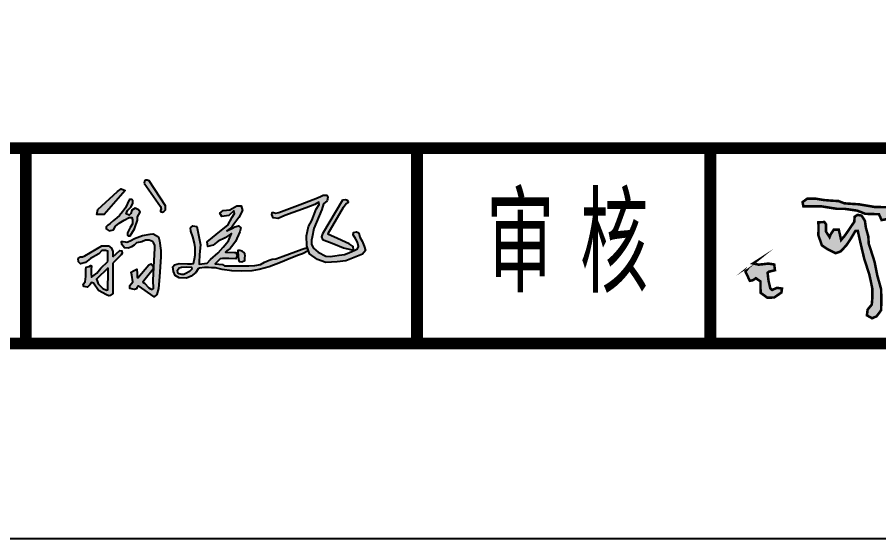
# Model space of a CAD drawing. Extents: x 141823 to 183823, y -39186 to 56515.
# Drawn here: x 173779 to 178185, y -7504 to -4835 of the extents above; entities that cross this region are included whole.
import ezdxf
from ezdxf.enums import TextEntityAlignment as Align

# ---------------------------------------------------------------- set-up
doc = ezdxf.new("R2010")
doc.units = 0
doc.header["$LTSCALE"] = 1000
doc.header["$MEASUREMENT"] = 0
for name, color, linetype in [('ACS_COM', 7, 'Continuous'), ('HIDE_B', 7, 'Continuous'), ('图框', 7, 'Continuous'), ('描手写字', 7, 'Continuous')]:
    doc.layers.add(name, color=color, linetype=linetype)
doc.styles.get("Standard").update_dxf_attribs({"font": 'hztxt_e.shx', "width": 0.7, "bigfont": 'hztxt.shx'})

# ---------------------------------------------------------------- blocks, each defined once
blk = doc.blocks.new('A$C2F7E0B2C')
at = {"layer": '描手写字'}
h = blk.add_hatch(color=256, dxfattribs=at)
h.paths.add_polyline_path([(666.9882671015221, 406.2803214933956), (679.7619904543972, 411.387622472248), (688.2778060228738, 417.7717486956972), (695.7306292713038, 421.6005811541108), (705.7399787421455, 424.5798400583444), (715.9601451251365, 424.5798400583444), (717.6615266875597, 418.1973571106209), (709.3594972837891, 406.4939473386621), (705.101589499769, 400.535429530195), (702.7588494424417, 389.0456456035608), (702.5450632777356, 381.1710682900739), (692.3248968943371, 378.8310436460306), (682.5293335889874, 380.7471031509922), (675.0794795927068, 383.2991103646928), (668.0512594215397, 388.8320197582943), (663.1549623947649, 399.4722301306901)], flags=16)
h.paths.add_polyline_path([(317.6854276728118, 449.33907553053), (316.9193605819892, 407.8742989546736), (331.5162048410857, 364.87305956817), (356.1045830566727, 347.9801850308431), (389.9124896339781, 331.0856672178488), (412.1937588202127, 338.7646947189933), (436.782137036178, 365.6404693356017), (455.2241630109784, 393.2836537195835), (474.4322560766304, 425.5345832594321), (485.189857124351, 425.5345832594321), (493.64034914269, 386.3736792613054), (512.2308377321169, 307.8053799053887), (533.7460398274998, 241.0012915233965), (540.6614284116367, 210.2851815184113), (546.8077806523943, 179.5707147890935), (546.8077806523943, 138.8733479806688), (544.5006716226635, 111.9975733640604), (526.8306512433628, 90.49695367086679), (523.7574751227803, 65.92505163222086), (546.0387443090149, 53.63992225070251), (565.2468373750744, 62.08635951945325), (584.4578996932541, 88.1930810927879), (585.2239667841059, 131.1943204792915), (584.4578996932541, 177.266842211131), (568.3200134956569, 234.8570835571154), (556.0273090137343, 295.520250524045), (531.3973612659029, 372.7624263633043), (529.8592885795515, 401.9420735578169), (519.1046567840094, 441.102977555769), (515.2624443204259, 469.51521498285), (501.431667152181, 491.0158346762182), (483.758677520731, 494.8545267889276), (471.4659730388084, 486.4080895201769), (469.9279003524571, 464.9074698269833), (454.5620197503595, 442.6394403664162), (442.2663460163167, 424.210103018384), (429.9736415343941, 406.5498187136254), (413.8387245889171, 387.3530715983943), (409.2274757823616, 408.0846382484888), (403.8501598846051, 431.1217207523296), (382.3349577891931, 431.1217207523296), (370.0422533072997, 412.6923834044719), (364.6619681573648, 399.6382009799127), (349.2960875552671, 423.4426932509523), (349.2960875552671, 454.92456974776), (342.3806989711302, 464.1400600596098), (316.2572173213412, 462.603597249079)])
h.paths.add_polyline_path([(261.6912679827074, 530.8340489675174), (330.4561817731883, 530.8340489675174), (394.6157852617907, 520.6145171826356), (426.5679091574275, 520.6145171826356), (481.8346020364261, 512.8467527917237), (517.2429355980421, 499.0383068057126), (575.1017857266415, 497.3128672856838), (586.3285286359896, 472.2841345933266), (631.2325310220476, 480.9146187440492), (671.81924057781, 488.6823831349611), (661.4565500848694, 515.4365553473472), (631.2325310220476, 527.5179185378947), (594.9631142961443, 527.5179185378947), (556.1015403210185, 528.3806382977054), (525.8775212581968, 533.560243408836), (490.472156948701, 539.6009250041097), (462.8373258833308, 541.3263645239058), (427.431961573835, 543.9161670793546), (403.2503709219454, 553.4093709901208), (374.7544566919096, 555.1348105100915), (341.9382803798653, 557.7246130655403), (305.6688636539911, 563.7652946608141), (269.3994469280879, 563.7652946608141), (249.5351491064357, 549.0941289148177), (252.9913587720657, 530.9704408533871)])
h.paths.add_polyline_path([(38.56086612501531, 287.4205444351537), (62.16642183251679, 282.2968106989865), (78.27461550722364, 283.8299869579496), (103.5904605342948, 286.8963394761086), (128.9063055613951, 283.0625771905179), (131.9735431773297, 258.5301137696952), (106.6606674023496, 252.397408733319), (100.5232229183894, 247.7962366802967), (104.3565276251466, 214.0647157049389), (112.029075543338, 181.0989612211124), (119.7016234615294, 174.1988464173046), (140.4121581859654, 183.3979039718397), (161.8917292541591, 180.3315514536807), (159.5905587291054, 163.4649693279644), (128.9478750932612, 142.2864316784544), (99.49883087846683, 141.0605479815276), (71.27905711150379, 161.905500657158), (70.05275591579266, 187.655631396512), (70.05275591579266, 210.9539947419544), (50.42005977209192, 224.4420019599493), (38.15110930881929, 215.8591728055035), (24.65288839730783, 213.4057621358661), (6.249462702224264, 252.6455433690571), (19.74471436120803, 271.0387286507757), (45.51188573634136, 291.8836813264061)])
h.paths.add_polyline_path([(1066.486316497409, 372.2152155441581), (1068.641993660014, 379.0660320757888), (1073.199795925757, 376.4302177999052), (1080.394294225116, 372.5948122384725), (1084.952096490859, 371.155302696221), (1088.550830266409, 361.0869522788562), (1088.310320830933, 348.1428693284979), (1086.392183851654, 332.3197672934621), (1086.626754782483, 316.6429167985916), (1078.951237612171, 301.7794877917622), (1074.152925910923, 295.7864611927653), (1068.636055155745, 296.7461342210299), (1065.518340250797, 308.4922691618558), (1063.119184400159, 328.8688882536371), (1062.400625345821, 344.4504287559539), (1057.60231364498, 357.6360732390312), (1064.79681194431, 374.6554800079321)], flags=16)
h.paths.add_polyline_path([(1154.984881009295, 283.9565191895235), (1168.993813314708, 304.2328984615742), (1177.687784020673, 317.7504846428637), (1187.833719096787, 321.6138258915744), (1198.460673043475, 313.8887866697623), (1201.84265140217, 290.7153122800519), (1206.192606007506, 267.0587148250197), (1212.953593472368, 240.0235424622078), (1216.335571831092, 218.29779399361), (1221.650533430889, 195.6074426693958), (1229.495297981543, 171.6139736890327), (1262.18379644549, 60.55318326043198), (1245.443152032705, 52.0180091020884), (1233.180140073702, 67.89040940912673), (1179.620767261775, 187.882403447642), (1171.891803550272, 221.1948891112697), (1159.331866362103, 251.6102796570631), (1152.567909645091, 271.4035358636174)], flags=16)
h.paths.add_polyline_path([(1060.737844063522, 467.3329448091099), (1066.058744167618, 444.7329736503307), (1073.526413677871, 435.5733547134441), (1081.332577948808, 423.3605294643785), (1085.067897330009, 412.1648918939754), (1098.307793292421, 411.8263770929771), (1103.400060970336, 436.9307004691218), (1111.886184015893, 451.1795443517622), (1127.162987049232, 451.5180591529352), (1141.418367295177, 439.6453919805354), (1143.116779605043, 425.0563900211127), (1139.722924237431, 409.4518436584622), (1133.683465079026, 392.3634193090256), (1126.895754343335, 361.8297129102866), (1124.858847272029, 348.5996999822091), (1127.234249104396, 328.2444434750942), (1147.603319815651, 328.2444434750942), (1162.538658835809, 351.3127482177224), (1174.760101262567, 374.3826962361927), (1183.926183082716, 398.4698319335585), (1190.036904295906, 412.7186758161406), (1189.018450760632, 427.98470737756), (1182.916637303861, 441.6896269925055), (1169.676741341449, 455.2597979974234), (1155.418391843763, 462.3850415764609), (1146.593774036795, 469.1701270788326), (1126.904662100162, 468.8299690021668), (1111.627859066415, 469.8487999566714), (1091.938747129781, 470.1873147578444), (1073.609552741982, 470.1873147578444)], flags=16)
h.paths.add_polyline_path([(702.6192945850489, 652.0371372213122), (697.6992435399734, 617.6203702650964), (713.6886671230022, 581.9760763362283), (727.2165805574041, 554.9343308706302), (745.6645450372889, 526.6634151565377), (753.0461062309332, 514.3733559479006), (763.6552446640271, 510.2405174789019), (756.3568225344643, 494.4354914770229), (731.4180725485203, 475.5904053685954), (707.6937467489624, 464.0398202398792), (680.9289066042693, 445.1963774072356), (653.5583389926469, 428.7833393839537), (623.0730257281975, 410.3309961757623), (619.4238146636344, 384.1914090877981), (638.887263426237, 365.347966255038), (661.3941957865027, 359.8758580635767), (678.4258269238344, 342.2467959977803), (680.8576445495128, 329.4818301022169), (683.3161854459613, 278.1343932666932), (676.6234907833277, 260.5053312008968), (671.7568862798507, 232.5433513246826), (672.3655829992786, 188.7747021707473), (674.8003698771063, 140.143600122421), (672.9742797187355, 114.6120250556851), (673.5829764381924, 88.47243796754628), (692.4406977338949, 81.78594900906319), (714.9446608420112, 93.33489086211193), (721.0286587848095, 110.3559409066802), (719.2025686260604, 165.0671631679288), (717.3794477198098, 194.8531791080022), (716.1620542809251, 233.7577320915298), (717.3794477198098, 275.0959764359868), (724.0691731299448, 328.5895313791116), (727.7124456902384, 352.014426955895), (730.1442633159168, 381.1924308745656), (747.784591172298, 424.3530680072727), (758.7351936189807, 448.6686190315522), (776.3755214753619, 462.0415969482856), (795.838970238372, 468.1217171612079), (829.9022325122205, 465.0816570546594), (862.142373880255, 451.7086791378679), (878.5653082977224, 443.1981541157002), (904.1127550035308, 423.7450559860445), (920.5356894209981, 415.8425429848721), (936.3528963711578, 396.3894448552164), (929.6602017089026, 369.0354770004633), (916.2777816365706, 352.014426955895), (889.5129414922558, 341.071853848407), (867.6176751035964, 338.0317937420332), (844.5020460238738, 334.9933769113268), (820.777720224316, 340.4638418271788), (806.7895726850256, 355.6608558078296), (789.1492448282661, 370.2498577672523), (770.9002202520205, 360.5249519780627), (772.1176136913127, 334.3853648900986), (782.4654579228081, 293.3872786223073), (781.8567612033512, 216.7925534219248), (781.8567612033512, 184.5744893967058), (798.2826648733753, 171.8078802254749), (813.4882058515504, 171.8078802254749), (847.5514681258064, 211.3204452304053), (867.6236136082443, 236.8520202971413), (874.9250049899274, 218.6165894857841), (896.8232406307652, 194.3010384615045), (909.5969639836403, 194.3010384615045), (933.9270172501274, 197.3394552922109), (949.7412549481669, 212.5364692728617), (967.9902795243834, 245.3625453195418), (985.3247743947722, 285.0098589344998), (1000.530315373355, 303.8533017670852), (1020.605430107942, 304.4613137883134), (1041.286272309866, 295.9507887661457), (1039.460182151495, 272.243249763269), (1037.637061245274, 258.8702718463028), (1043.109393216087, 229.0826126305619), (1049.802087878314, 219.9640755869914), (1070.482930080238, 221.7881116508506), (1067.579001340375, 202.0441537164734), (1069.402122246596, 180.7686627985677), (1059.668913238827, 161.9235766903148), (1059.063185771898, 146.726562709664), (1090.082964448491, 152.1970276254578), (1094.949568951997, 171.6501257551718), (1100.424870175309, 192.3176046516164), (1100.424870175309, 228.1837408044375), (1104.682777959737, 247.6368389340932), (1104.074081240309, 276.8148428529967), (1109.549382463243, 290.1894640455721), (1120.497015657777, 286.5413919177954), (1134.488132449565, 269.5203418732854), (1136.314222607936, 251.2832677862607), (1144.830038176413, 209.3386546961847), (1157.603761529288, 180.1606507773395), (1164.293486939394, 147.9425867521204), (1174.026695946784, 124.8414164948626), (1188.769033567951, 97.84403947403189), (1202.760150359769, 71.09644036466489), (1202.760150359769, 45.5648652977543), (1217.965691338322, 25.50375514681218), (1231.348111410683, 7.268324335454963), (1257.50425483592, 5.444288271595724), (1285.486488419527, 12.13077723007882), (1295.216728174768, 27.32779121072963), (1280.955409424554, 111.7182164894766), (1258.798848834267, 171.995213659131), (1255.105098985281, 210.1290703237173), (1242.797548241913, 263.0244728999678), (1236.642288244358, 310.9999079307308), (1232.951507647522, 342.9829835261917), (1226.796247649589, 397.1091996265459), (1226.796247649589, 422.9414941524738), (1222.458170053578, 492.8464438429219), (1222.458170053578, 565.0832017989014), (1221.362515958492, 617.618726989429), (1219.147453750047, 641.960570425319), (1213.672152526706, 683.5502359570819), (1190.672324286134, 702.157047084067), (1175.339105459105, 690.1184090626193), (1163.292848917336, 678.0781277653878), (1147.959630090685, 653.9992084467085), (1144.675637057546, 625.5426025748602), (1141.388674772257, 592.706666874059), (1141.388674772257, 567.5333259169711), (1158.461875441048, 567.0041911309818), (1162.271426129533, 579.5670341112418), (1162.651490422839, 597.0777803243254), (1162.651490422839, 608.8781433644472), (1166.461041111324, 619.9176697401563), (1170.270591799839, 636.6675792886526), (1176.366466751555, 637.4284159532399), (1184.365632421453, 626.0092928830418), (1187.792149564542, 604.3098368262872), (1184.745696714759, 579.9482740813401), (1184.745696714759, 555.5850680610165), (1190.458538121427, 536.1697652731091), (1189.698409534874, 509.1428092891583), (1190.078473828151, 489.3479098069947), (1170.650656092737, 495.4378896742128), (1154.652324752911, 498.1032829134492), (1139.797155544336, 504.5745027507655), (1120.752371354727, 510.6644826179836), (1100.944489326008, 511.8065592525527), (1069.954403172334, 513.234565864841), (1046.336970455508, 503.7183560937992), (1031.861865540617, 493.0584264125209), (1019.293020595622, 479.3551500732428), (1037.209488915454, 444.8973012237111), (1047.875043141888, 425.1024017415475), (1054.731046680186, 408.7320888873655), (1046.351816716982, 404.1637823491474), (1033.399938226969, 414.8237120304257), (1013.592056198249, 418.2499419340747), (1005.972954821627, 404.5450223193038), (997.5105857943418, 370.4799163698335), (983.4185144244693, 348.7804603129043), (979.2288994430564, 333.5538673690753), (972.3699266522308, 312.9981312223244), (961.7043724258256, 299.6744515774772), (946.7660641531402, 269.0898036311846), (936.8606385129096, 253.8632106874138), (927.7183107110031, 238.2553777732537), (918.95901645493, 235.9712245041737), (905.6270736716106, 246.631154185452), (904.4839115396026, 268.328966966772), (904.1038472467044, 286.2209531497792), (888.8656444927037, 294.9763262564084), (873.2473774457758, 294.9763262564084), (861.8216946327884, 289.2659430835047), (846.001518430101, 262.9275196316885), (837.2392549215001, 248.8413600466447), (830.003187090304, 233.9960070729721), (816.2911800137081, 227.904383929912), (806.005690080201, 235.8989203718957), (807.5289165050781, 254.5517432195484), (815.9081464682822, 287.6703223465593), (817.0513085998828, 300.9940019913483), (837.6490117376961, 304.1868867409066), (857.0768294731097, 304.9477234053193), (877.6448400880035, 306.089800040063), (891.739880709647, 314.8451731465175), (905.8349213316687, 319.0322397147538), (926.4029319465626, 325.5034595521283), (941.6411347001849, 341.4925324361539), (951.1635267953679, 355.1958087752573), (961.9626973749255, 378.9657922560582), (966.5323766496149, 408.278544784931), (958.1531466864108, 429.976357566251), (936.4419739399164, 445.20295051008), (915.015849413292, 460.5938710274058), (896.3511295165808, 473.1550707319402), (868.164017525065, 489.5253835861222), (851.4025883461582, 491.8095368552604), (831.9777398632723, 495.9966034234967), (805.3138542966626, 508.5578031280311), (788.5524251181341, 516.9335795402294), (769.8015969047847, 561.2675155462348), (751.5169413013791, 592.483181374264), (737.0418363860808, 615.323070790153), (737.7396106742963, 633.050729399838), (725.930894315883, 649.4193989783525), (708.0292722578743, 655.8906188157271)])
for points, const_width in [([(702.6192945850489, 652.0371372213122), (697.6992435399734, 617.6203702650964), (713.6886671230022, 581.9760763362283), (727.2165805574041, 554.9343308706302), (745.6645450372889, 526.6634151565377), (753.0461062309332, 514.3733559479006), (763.6552446640271, 510.2405174789019), (756.3568225344643, 494.4354914770229), (731.4180725485203, 475.5904053685954), (707.6937467489624, 464.0398202398792), (680.9289066042693, 445.1963774072356), (653.5583389926469, 428.7833393839537), (623.0730257281975, 410.3309961757623), (619.4238146636344, 384.1914090877981), (638.887263426237, 365.347966255038), (661.3941957865027, 359.8758580635767), (678.4258269238344, 342.2467959977803), (680.8576445495128, 329.4818301022169), (683.3161854459613, 278.1343932666932), (676.6234907833277, 260.5053312008968), (671.7568862798507, 232.5433513246826), (672.3655829992786, 188.7747021707473), (674.8003698771063, 140.143600122421), (672.9742797187355, 114.6120250556851), (673.5829764381924, 88.47243796754628), (692.4406977338949, 81.78594900906319), (714.9446608420112, 93.33489086211193), (721.0286587848095, 110.3559409066802), (719.2025686260604, 165.0671631679288), (717.3794477198098, 194.8531791080022), (716.1620542809251, 233.7577320915298), (717.3794477198098, 275.0959764359868), (724.0691731299448, 328.5895313791116), (727.7124456902384, 352.014426955895), (730.1442633159168, 381.1924308745656), (747.784591172298, 424.3530680072727), (758.7351936189807, 448.6686190315522), (776.3755214753619, 462.0415969482856), (795.838970238372, 468.1217171612079), (829.9022325122205, 465.0816570546594), (862.142373880255, 451.7086791378679), (878.5653082977224, 443.1981541157002), (904.1127550035308, 423.7450559860445), (920.5356894209981, 415.8425429848721), (936.3528963711578, 396.3894448552164), (929.6602017089026, 369.0354770004633), (916.2777816365706, 352.014426955895), (889.5129414922558, 341.071853848407), (867.6176751035964, 338.0317937420332), (844.5020460238738, 334.9933769113268), (820.777720224316, 340.4638418271788), (806.7895726850256, 355.6608558078296), (789.1492448282661, 370.2498577672523), (770.9002202520205, 360.5249519780627), (772.1176136913127, 334.3853648900986), (782.4654579228081, 293.3872786223073), (781.8567612033512, 216.7925534219248), (781.8567612033512, 184.5744893967058), (798.2826648733753, 171.8078802254749), (813.4882058515504, 171.8078802254749), (847.5514681258064, 211.3204452304053), (867.6236136082443, 236.8520202971413), (874.9250049899274, 218.6165894857841), (896.8232406307652, 194.3010384615045), (909.5969639836403, 194.3010384615045), (933.9270172501274, 197.3394552922109), (949.7412549481669, 212.5364692728617), (967.9902795243834, 245.3625453195418), (985.3247743947722, 285.0098589344998), (1000.530315373355, 303.8533017670852), (1020.605430107942, 304.4613137883134), (1041.286272309866, 295.9507887661457), (1039.460182151495, 272.243249763269), (1037.637061245274, 258.8702718463028), (1043.109393216087, 229.0826126305619), (1049.802087878314, 219.9640755869914), (1070.482930080238, 221.7881116508506), (1067.579001340375, 202.0441537164734), (1069.402122246596, 180.7686627985677), (1059.668913238827, 161.9235766903148), (1059.063185771898, 146.726562709664), (1090.082964448491, 152.1970276254578), (1094.949568951997, 171.6501257551718), (1100.424870175309, 192.3176046516164), (1100.424870175309, 228.1837408044375), (1104.682777959737, 247.6368389340932), (1104.074081240309, 276.8148428529967), (1109.549382463243, 290.1894640455721), (1120.497015657777, 286.5413919177954), (1134.488132449565, 269.5203418732854), (1136.314222607936, 251.2832677862607), (1144.830038176413, 209.3386546961847), (1157.603761529288, 180.1606507773395), (1164.293486939394, 147.9425867521204), (1174.026695946784, 124.8414164948626), (1188.769033567951, 97.84403947403189), (1202.760150359769, 71.09644036466489), (1202.760150359769, 45.5648652977543), (1217.965691338322, 25.50375514681218), (1231.348111410683, 7.268324335454963), (1257.50425483592, 5.444288271595724), (1285.486488419527, 12.13077723007882), (1295.216728174768, 27.32779121072963), (1280.955409424554, 111.7182164894766), (1258.798848834267, 171.995213659131), (1255.105098985281, 210.1290703237173), (1242.797548241913, 263.0244728999678), (1236.642288244358, 310.9999079307308), (1232.951507647522, 342.9829835261917), (1226.796247649589, 397.1091996265459), (1226.796247649589, 422.9414941524738), (1222.458170053578, 492.8464438429219), (1222.458170053578, 565.0832017989014), (1221.362515958492, 617.618726989429), (1219.147453750047, 641.960570425319), (1213.672152526706, 683.5502359570819), (1190.672324286134, 702.157047084067), (1175.339105459105, 690.1184090626193), (1163.292848917336, 678.0781277653878), (1147.959630090685, 653.9992084467085), (1144.675637057546, 625.5426025748602), (1141.388674772257, 592.706666874059), (1141.388674772257, 567.5333259169711), (1158.461875441048, 567.0041911309818), (1162.271426129533, 579.5670341112418), (1162.651490422839, 597.0777803243254), (1162.651490422839, 608.8781433644472), (1166.461041111324, 619.9176697401563), (1170.270591799839, 636.6675792886526), (1176.366466751555, 637.4284159532399), (1184.365632421453, 626.0092928830418), (1187.792149564542, 604.3098368262872), (1184.745696714759, 579.9482740813401), (1184.745696714759, 555.5850680610165), (1190.458538121427, 536.1697652731091), (1189.698409534874, 509.1428092891583), (1190.078473828151, 489.3479098069947), (1170.650656092737, 495.4378896742128), (1154.652324752911, 498.1032829134492), (1139.797155544336, 504.5745027507655), (1120.752371354727, 510.6644826179836), (1100.944489326008, 511.8065592525527), (1069.954403172334, 513.234565864841), (1046.336970455508, 503.7183560937992), (1031.861865540617, 493.0584264125209), (1019.293020595622, 479.3551500732428), (1037.209488915454, 444.8973012237111), (1047.875043141888, 425.1024017415475), (1054.731046680186, 408.7320888873655), (1046.351816716982, 404.1637823491474), (1033.399938226969, 414.8237120304257), (1013.592056198249, 418.2499419340747), (1005.972954821627, 404.5450223193038), (997.5105857943418, 370.4799163698335), (983.4185144244693, 348.7804603129043), (979.2288994430564, 333.5538673690753), (972.3699266522308, 312.9981312223244), (961.7043724258256, 299.6744515774772), (946.7660641531402, 269.0898036311846), (936.8606385129096, 253.8632106874138), (927.7183107110031, 238.2553777732537), (918.95901645493, 235.9712245041737), (905.6270736716106, 246.631154185452), (904.4839115396026, 268.328966966772), (904.1038472467044, 286.2209531497792), (888.8656444927037, 294.9763262564084), (873.2473774457758, 294.9763262564084), (861.8216946327884, 289.2659430835047), (846.001518430101, 262.9275196316885), (837.2392549215001, 248.8413600466447), (830.003187090304, 233.9960070729721), (816.2911800137081, 227.904383929912), (806.005690080201, 235.8989203718957), (807.5289165050781, 254.5517432195484), (815.9081464682822, 287.6703223465593), (817.0513085998828, 300.9940019913483), (837.6490117376961, 304.1868867409066), (857.0768294731097, 304.9477234053193), (877.6448400880035, 306.089800040063), (891.739880709647, 314.8451731465175), (905.8349213316687, 319.0322397147538), (926.4029319465626, 325.5034595521283), (941.6411347001849, 341.4925324361539), (951.1635267953679, 355.1958087752573), (961.9626973749255, 378.9657922560582), (966.5323766496149, 408.278544784931), (958.1531466864108, 429.976357566251), (936.4419739399164, 445.20295051008), (915.015849413292, 460.5938710274058), (896.3511295165808, 473.1550707319402), (868.164017525065, 489.5253835861222), (851.4025883461582, 491.8095368552604), (831.9777398632723, 495.9966034234967), (805.3138542966626, 508.5578031280311), (788.5524251181341, 516.9335795402294), (769.8015969047847, 561.2675155462348), (751.5169413013791, 592.483181374264), (737.0418363860808, 615.323070790153), (737.7396106742963, 633.050729399838), (725.930894315883, 649.4193989783525), (708.0292722578743, 655.8906188157271)], 10.79999999993015), ([(261.6912679827074, 530.8340489675174), (330.4561817731883, 530.8340489675174), (394.6157852617907, 520.6145171826356), (426.5679091574275, 520.6145171826356), (481.8346020364261, 512.8467527917237), (517.2429355980421, 499.0383068057126), (575.1017857266415, 497.3128672856838), (586.3285286359896, 472.2841345933266), (631.2325310220476, 480.9146187440492), (671.81924057781, 488.6823831349611), (661.4565500848694, 515.4365553473472), (631.2325310220476, 527.5179185378947), (594.9631142961443, 527.5179185378947), (556.1015403210185, 528.3806382977054), (525.8775212581968, 533.560243408836), (490.472156948701, 539.6009250041097), (462.8373258833308, 541.3263645239058), (427.431961573835, 543.9161670793546), (403.2503709219454, 553.4093709901208), (374.7544566919096, 555.1348105100915), (341.9382803798653, 557.7246130655403), (305.6688636539911, 563.7652946608141), (269.3994469280879, 563.7652946608141), (249.5351491064357, 549.0941289148177), (252.9913587720657, 530.9704408533871)], 10.79999999993015), ([(317.6854276728118, 449.33907553053), (316.9193605819892, 407.8742989546736), (331.5162048410857, 364.87305956817), (356.1045830566727, 347.9801850308431), (389.9124896339781, 331.0856672178488), (412.1937588202127, 338.7646947189933), (436.782137036178, 365.6404693356017), (455.2241630109784, 393.2836537195835), (474.4322560766304, 425.5345832594321), (485.189857124351, 425.5345832594321), (493.64034914269, 386.3736792613054), (512.2308377321169, 307.8053799053887), (533.7460398274998, 241.0012915233965), (540.6614284116367, 210.2851815184113), (546.8077806523943, 179.5707147890935), (546.8077806523943, 138.8733479806688), (544.5006716226635, 111.9975733640604), (526.8306512433628, 90.49695367086679), (523.7574751227803, 65.92505163222086), (546.0387443090149, 53.63992225070251), (565.2468373750744, 62.08635951945325), (584.4578996932541, 88.1930810927879), (585.2239667841059, 131.1943204792915), (584.4578996932541, 177.266842211131), (568.3200134956569, 234.8570835571154), (556.0273090137343, 295.520250524045), (531.3973612659029, 372.7624263633043), (529.8592885795515, 401.9420735578169), (519.1046567840094, 441.102977555769), (515.2624443204259, 469.51521498285), (501.431667152181, 491.0158346762182), (483.758677520731, 494.8545267889276), (471.4659730388084, 486.4080895201769), (469.9279003524571, 464.9074698269833), (454.5620197503595, 442.6394403664162), (442.2663460163167, 424.210103018384), (429.9736415343941, 406.5498187136254), (413.8387245889171, 387.3530715983943), (409.2274757823616, 408.0846382484888), (403.8501598846051, 431.1217207523296), (382.3349577891931, 431.1217207523296), (370.0422533072997, 412.6923834044719), (364.6619681573648, 399.6382009799127), (349.2960875552671, 423.4426932509523), (349.2960875552671, 454.92456974776), (342.3806989711302, 464.1400600596098), (316.2572173213412, 462.603597249079)], 10.79999999993015), ([(1060.737844063522, 467.3329448091099), (1066.058744167618, 444.7329736503307), (1073.526413677871, 435.5733547134441), (1081.332577948808, 423.3605294643785), (1085.067897330009, 412.1648918939754), (1098.307793292421, 411.8263770929771), (1103.400060970336, 436.9307004691218), (1111.886184015893, 451.1795443517622), (1127.162987049232, 451.5180591529352), (1141.418367295177, 439.6453919805354), (1143.116779605043, 425.0563900211127), (1139.722924237431, 409.4518436584622), (1133.683465079026, 392.3634193090256), (1126.895754343335, 361.8297129102866), (1124.858847272029, 348.5996999822091), (1127.234249104396, 328.2444434750942), (1147.603319815651, 328.2444434750942), (1162.538658835809, 351.3127482177224), (1174.760101262567, 374.3826962361927), (1183.926183082716, 398.4698319335585), (1190.036904295906, 412.7186758161406), (1189.018450760632, 427.98470737756), (1182.916637303861, 441.6896269925055), (1169.676741341449, 455.2597979974234), (1155.418391843763, 462.3850415764609), (1146.593774036795, 469.1701270788326), (1126.904662100162, 468.8299690021668), (1111.627859066415, 469.8487999566714), (1091.938747129781, 470.1873147578444), (1073.609552741982, 470.1873147578444)], 10.79999999993015), ([(666.9882671015221, 406.2803214933956), (679.7619904543972, 411.387622472248), (688.2778060228738, 417.7717486956972), (695.7306292713038, 421.6005811541108), (705.7399787421455, 424.5798400583444), (715.9601451251365, 424.5798400583444), (717.6615266875597, 418.1973571106209), (709.3594972837891, 406.4939473386621), (705.101589499769, 400.535429530195), (702.7588494424417, 389.0456456035608), (702.5450632777356, 381.1710682900739), (692.3248968943371, 378.8310436460306), (682.5293335889874, 380.7471031509922), (675.0794795927068, 383.2991103646928), (668.0512594215397, 388.8320197582943), (663.1549623947649, 399.4722301306901)], 5.399999999965075), ([(1066.486316497409, 372.2152155441581), (1068.641993660014, 379.0660320757888), (1073.199795925757, 376.4302177999052), (1080.394294225116, 372.5948122384725), (1084.952096490859, 371.155302696221), (1088.550830266409, 361.0869522788562), (1088.310320830933, 348.1428693284979), (1086.392183851654, 332.3197672934621), (1086.626754782483, 316.6429167985916), (1078.951237612171, 301.7794877917622), (1074.152925910923, 295.7864611927653), (1068.636055155745, 296.7461342210299), (1065.518340250797, 308.4922691618558), (1063.119184400159, 328.8688882536371), (1062.400625345821, 344.4504287559539), (1057.60231364498, 357.6360732390312), (1064.79681194431, 374.6554800079321)], 5.399999999965075), ([(38.56086612501531, 287.4205444351537), (62.16642183251679, 282.2968106989865), (78.27461550722364, 283.8299869579496), (103.5904605342948, 286.8963394761086), (128.9063055613951, 283.0625771905179), (131.9735431773297, 258.5301137696952), (106.6606674023496, 252.397408733319), (100.5232229183894, 247.7962366802967), (104.3565276251466, 214.0647157049389), (112.029075543338, 181.0989612211124), (119.7016234615294, 174.1988464173046), (140.4121581859654, 183.3979039718397), (161.8917292541591, 180.3315514536807), (159.5905587291054, 163.4649693279644), (128.9478750932612, 142.2864316784544), (99.49883087846683, 141.0605479815276), (71.27905711150379, 161.905500657158), (70.05275591579266, 187.655631396512), (70.05275591579266, 210.9539947419544), (50.42005977209192, 224.4420019599493), (38.15110930881929, 215.8591728055035), (24.65288839730783, 213.4057621358661), (6.249462702224264, 252.6455433690571), (19.74471436120803, 271.0387286507757), (45.51188573634136, 291.8836813264061)], 10.79999999993015), ([(1154.984881009295, 283.9565191895235), (1168.993813314708, 304.2328984615742), (1177.687784020673, 317.7504846428637), (1187.833719096787, 321.6138258915744), (1198.460673043475, 313.8887866697623), (1201.84265140217, 290.7153122800519), (1206.192606007506, 267.0587148250197), (1212.953593472368, 240.0235424622078), (1216.335571831092, 218.29779399361), (1221.650533430889, 195.6074426693958), (1229.495297981543, 171.6139736890327), (1262.18379644549, 60.55318326043198), (1245.443152032705, 52.0180091020884), (1233.180140073702, 67.89040940912673), (1179.620767261775, 187.882403447642), (1171.891803550272, 221.1948891112697), (1159.331866362103, 251.6102796570631), (1152.567909645091, 271.4035358636174)], 10.79999999993015)]:
    blk.add_lwpolyline(points, close=True, dxfattribs=dict(at, const_width=const_width))
blk = doc.blocks.new('A$C0E255764')
for points in [[(116.715502019104, 128.2982631841928), (117.6838174284985, 125.1677486519925), (116.8144119679691, 122.5635325708258), (116.8144119679691, 121.0878150815602), (119.5095225025707, 120.1329365599063), (121.5960956078397, 121.0010156680014), (124.0304308973118, 123.3448122653658), (124.0304308973118, 129.1711857250607), (100.8212949021744, 164.6920294369025), (98.12047802436976, 165.9473919783318), (95.97326922343746, 165.9473919783318), (95.20643876147915, 165.1817047384079), (94.28618653549165, 163.6503515016861), (93.68010793696702, 161.3611072523467)], [(27.62241196651121, 123.9096245041596), (26.6382301394242, 117.0551049806213), (31.52030830525291, 117.0551049806213), (36.65699144266365, 117.0551049806213), (66.63194836346338, 150.9942280035771), (61.05300043122226, 153.3815517664748), (55.89757450800054, 149.5396049386049)], [(54.62965288387102, 112.2304511358044), (50.0908367779392, 108.5375460811931), (45.1785103538186, 104.2320105107623), (42.00165455230128, 101.7920037949457), (39.72250396215349, 99.61016479155431), (39.7225039621535, 96.33141572489103), (43.93243984878612, 93.72524527611812), (50.07896016118867, 94.98630097536217), (52.77894196437955, 100.2568905248895), (58.16122982473279, 104.7332845591605), (65.28019452657291, 108.9642992429631), (72.39915922840555, 112.5183379817549), (76.12813852970247, 112.5183379817549), (77.31464037884689, 109.4720099585916), (77.31464037884689, 103.8870858710265), (73.58566107754997, 98.4714057697106), (72.49876507279073, 95.59432173279984), (71.00834245673286, 92.66172940719252), (70.090979229416, 90.85670287898664), (70.090979229416, 89.04079606406731), (70.090979229416, 87.5595128757427), (71.09073648543378, 86.73657541077182), (73.72818047855073, 86.73657541077183), (80.07446919612809, 96.52952911961754), (84.36503617616654, 108.815491144092), (84.36503617616654, 113.7853842425843), (86.19009174775965, 117.0986746324102), (87.82203226139063, 120.0613750042462), (85.52643939381774, 123.5595590278876), (81.04668162039711, 126.044494955569), (76.23507447348494, 123.0625548478506), (74.57592039211704, 118.4239695452175), (72.25306756377358, 115.9390123744101), (67.93921128057809, 117.9269866083064), (70.09616261869633, 122.5655719109395), (75.07367125583369, 128.0324691894652), (77.72832706462759, 133.0023835310836), (77.72832706462759, 136.481306575713), (76.2860604180514, 138.4544743506645), (73.49449876539255, 138.4544743506644), (72.24583025044376, 137.9107565361642), (66.96096776186279, 126.3018554292044), (62.73307777099957, 120.6732979604691), (58.50523417317708, 115.3965266612263)], [(334.5367821941092, 96.98757340624569), (345.9100345232567, 124.099516809054), (348.5385710538084, 131.9730478521755), (353.795597721879, 136.3472624495385), (354.6717765653939, 141.3775709988745), (352.9222285771511, 144.1992891278865), (351.3861290987243, 144.2208147357828), (348.0570622511777, 144.2674654824482), (345.0338556797342, 142.9085418593254), (340.0208231359005, 140.6551965498626), (315.24382139318, 131.3169326570728), (284.9873979340099, 119.913516309623), (280.8255252307845, 118.8199626602814), (277.5398777641148, 119.913516309623), (275.6565989346254, 119.9553652681911), (275.1703999364236, 116.8000387646149), (277.1151495361974, 112.1884109891011), (283.9216107598022, 111.2175363934307), (293.6451731865584, 115.5864614523758), (323.5980470230849, 126.5275636448366), (335.9956111538831, 131.139212663476), (341.829720774118, 134.2945391670523), (342.3159197723198, 131.1392126634759), (338.1834138597314, 124.5858356966251), (331.6049280060886, 108.5156869043575), (327.2293225943994, 100.0205819892957), (324.1329123141459, 86.7434794267808), (324.7916006134237, 72.60152671134867), (328.4567430996884, 60.77016758706073), (339.7561841114567, 52.79008102303622), (351.8823953853407, 48.66245663433574), (367.5914015098224, 49.48798576070249), (379.9932337997652, 50.86386055693356), (403.7994945378287, 60.37113670495228), (407.9334386344763, 65.87465713300979), (406.3832153973619, 71.89410936652477), (403.1105115872259, 78.7734833476906), (400.0100187199623, 84.62097247480546), (398.459795482855, 90.9843934073811), (395.1870916727113, 92.36026820361214), (390.8808902401561, 91.50034645596816), (390.4878028910016, 87.99300858418202), (394.3258513862002, 81.69723853280948), (396.7373149098258, 77.74157725051678), (398.1153272040664, 71.37815631793771), (396.9095722457405, 68.28243802641508), (393.9813831074189, 66.56259453112357), (384.3133995356096, 62.25321395485816), (378.2847175300321, 59.84541181832309), (370.7058122873331, 59.329458769736), (364.3326620029748, 58.12556832303154), (357.9595117186091, 57.43763092491418), (351.9308297130247, 57.60961527444443), (340.8720293695497, 63.13488866370744), (334.1863292139151, 68.99274443639796), (331.3825661932624, 74.2417722128535), (331.2610616211987, 80.6340788602401), (332.0834721536503, 84.7398277657644)], [(376.9125043650615, 127.3251155740227), (380.5494862795804, 132.4528875862611), (383.8213550151031, 134.5317824001955), (382.4828695859815, 136.9076773612119), (379.6571626601707, 137.7986353162027), (375.3065167008663, 137.2194414809869), (346.948960130676, 89.30302121359766), (345.6401662434346, 84.94699073224317), (347.149841968674, 81.45884817085012), (363.0993959753734, 75.420468311911), (376.7781965311131, 69.56707359571877), (386.849428356012, 67.01558295372297), (391.2086106336046, 66.86550026728355), (390.4570434798934, 71.36810831925825), (385.0456207940715, 75.42046831191107), (362.9490361515982, 85.02605764787359), (355.2774339515681, 88.36097394714217), (354.9822851431582, 89.8288523158567)], [(117.4891058640478, 56.58306244506599), (117.4891058640478, 65.73194581135023), (115.4971745485072, 79.25636084881785), (113.9036202174739, 85.22302391378751), (106.240437648241, 89.43737140049963), (101.9520323242377, 88.80302175276802), (91.19562177754236, 87.21191160211085), (79.90058810401938, 82.88362464354348), (74.60950894886466, 80.0867546510795), (70.25218239264186, 78.0667882691573), (68.89039339658757, 77.54024125202113), (66.51731117600684, 78.06678826915731), (63.71614616527045, 78.6883196548456), (61.38522094898325, 78.69991840173816), (61.81514519672601, 74.19221199948294), (65.89981989107584, 69.46986505033192), (71.27431372168756, 68.82590092340386), (75.78895905681384, 70.7577720610657), (79.6586020377417, 73.33360732565914), (82.88333545053867, 76.55340671718433), (90.19269716464444, 78.05597551793609), (95.35220567487524, 80.2024872024899), (100.7267458985207, 80.2024872024899), (105.3243868167147, 78.68294165919362), (106.7462420833308, 76.55340671718432), (108.8960488941866, 73.3336073256592), (108.8960488941866, 69.04054147029615), (106.5357568872623, 23.53867865356156), (106.9231851156929, 11.73999145733752), (104.9860439735185, 10.38606081044554), (102.8551655206156, 11.35315412965214), (100.1431215285393, 12.70710601966994), (93.94417708751823, 19.09000689895181), (91.68295434943686, 20.93676668689933), (93.16932063064996, 22.76500399819406), (106.5357568872623, 39.20578161287403), (106.3420659695603, 43.46105594677056), (103.823712895186, 46.55577581136232), (100.5091625682162, 45.37128033886028), (84.72810806165762, 27.05210053510518), (83.58609713228908, 28.16366835544387), (83.58609713228907, 32.83709238500669), (83.09340310930382, 39.23231427747077), (78.41285628394508, 37.01858934169059), (75.21034513452288, 35.0508173207868), (76.19573318050061, 30.86932036410292), (77.42746823797461, 21.27649814697134), (73.06002800029638, 15.88556628765357), (73.15624715318516, 11.6579505040404), (79.79606459801833, 10.12062794886287), (82.68291754287748, 11.27361986524692), (83.35649800613281, 12.81094242042446), (85.62743702922853, 15.51332298765329), (107.9370584846601, -9.812633831220141e-07), (111.5225441312341, 3.182219320054622), (113.9128524312746, 11.53554761101039), (115.5064067623079, 28.24220419291723)], [(227.7799619149137, 53.06294897878019), (228.7592260803776, 50.12954941437557), (232.3500005328515, 49.58632019177593), (236.5936177622989, 51.54191990137905), (236.7024094274511, 55.34448197331714), (237.0288308159415, 58.06058560005588), (236.8112010926034, 61.1026225117326), (235.396677480463, 62.94958487406387), (232.6764219213419, 65.01382193093879), (229.7385366388753, 65.66568850080647), (226.800651356416, 65.66568850080648), (226.6685703881067, 63.74896371210453)]]:
    blk.add_hatch(color=256).paths.add_polyline_path(points)
h = blk.add_hatch(color=256)
h.paths.add_polyline_path([(188.0980512735967, 52.92442255297762), (182.9950958720347, 47.52953947219203), (171.7254391882143, 46.37495432134302), (171.742233466588, 48.47405134827349), (172.4228656710385, 60.02714676276745), (173.4438371742271, 73.61898748272283), (168.4752359996546, 99.98642304240413), (162.945093539367, 100.6235256395789), (159.3292204554, 98.0750515215018), (159.7879547773682, 93.3110892881718), (162.6420542401009, 85.07852816953309), (165.3375823120132, 76.21268821642812), (166.2889642639329, 70.14669229345732), (165.9718214822842, 58.90608326502594), (165.060383932787, 53.97829404262126), (163.6858047230762, 47.12829930495855), (160.9893487904901, 46.76933295881963), (155.2368909104106, 46.94881613188908), (143.3724291353701, 47.12829930495855), (136.7211526110968, 45.51290826108151), (134.5639693078101, 42.46156686014137), (135.1032883301504, 35.99993895524808), (137.6199712552971, 30.07678181269284), (143.1926561279234, 27.02546165487866), (153.7987532438765, 26.30750771947487), (160.2982781533483, 29.0151565819956), (167.1293276850683, 34.5793473784156), (170.3651026399948, 39.60504616937166), (172.2170197783835, 40.75748576447359), (179.5303252608628, 41.64221983438529), (185.119850444431, 41.36775829328826), (189.403272897207, 41.15743010100915), (194.8093139910616, 41.1021767298239), (204.5918883572939, 38.6602793757752), (218.246750107397, 36.82884573867477), (231.73552479514, 36.42184868425239), (246.4094095410018, 36.82884573867477), (257.2109605099522, 38.66027937577518), (271.3171800895923, 42.75062207803188), (287.3994545876945, 48.79075928495437), (302.1132009293051, 54.77610088932261), (313.1186028904394, 59.25294102924589), (318.7331806729326, 61.02432034864387), (326.6703793186007, 65.39120606747154), (325.6984916455676, 69.11113237858217), (322.4588196757667, 68.94938721586868), (318.0852555575829, 67.49376572396952), (290.8720295684665, 57.78960828254395), (280.6670466260312, 54.0696819714335), (275.3647568550969, 53.54120133462675), (271.2720396673376, 51.80535590909994), (264.7558596585934, 49.04164643659679), (259.0864453097001, 45.96865829008448), (250.8104847284613, 44.34296433000919), (242.2253609674426, 43.85775008499832), (230.3782501871807, 44.01698855882342), (218.5534080633276, 43.85526463923588), (207.7005463985679, 44.01698855882342), (204.9467950687667, 45.63435521343627), (194.6869308343284, 46.77102811623217), (196.4709269032446, 48.73043463810382), (197.9305445446066, 50.33356839818034), (201.4336361624792, 53.97701945504878), (204.7907289017876, 54.41424547802444), (214.1322910851069, 54.41424547802443), (223.7657118464467, 53.68554252077366), (225.8593830859445, 57.95403007915371), (224.8900934228278, 61.0282078407341), (223.8346298046081, 62.91301427844292), (221.9102224444341, 62.99340944336791), (209.0235533606365, 63.53177045142093), (211.2881661247211, 65.11457807839679), (216.0090748898129, 68.4141666518385), (219.5497912584017, 73.36356013356779), (223.5625567497754, 78.31293237217086), (229.3455412463427, 92.35149479250089), (230.9683695819458, 97.80171621697946), (227.4276532133499, 100.895076521499), (222.411684750883, 99.42203566613306), (219.0185446240119, 97.50709530003346), (211.0520255807479, 93.5299147309211), (217.9614355527247, 99.04379460064003), (221.144830166535, 103.3279030606695), (228.0488559410204, 112.6191153723388), (233.451974273723, 122.5097449753462), (231.3507873626858, 129.1035263681856), (225.3472503816356, 129.1035263681856), (215.4415025096586, 123.4089027770401), (205.8358711757883, 122.8094642425763), (201.0330787053736, 118.6134369875886), (204.0348471958987, 114.1176904653708), (213.9405950678756, 115.3165675342948), (220.8446208423611, 121.9103276840083), (222.0453653529966, 118.3137177203584), (218.7434339313241, 113.218553906803), (212.5553833049171, 101.7720863548852), (203.7346842647585, 94.63612928346038), (183.2952588031822, 78.1006073260337), (183.8956310584963, 71.5068471763202), (191.7001456264097, 73.30514153658214), (198.6041714008952, 78.99976512772767), (208.8101285970461, 83.79523091717923), (217.8153876755951, 89.78955253242884), (213.6129210674607, 79.5992036621915), (206.1085694306949, 70.60771061775228), (198.6041714008954, 62.51535413188105)])
h.paths.add_polyline_path([(161.0017821236452, 41.91404652605479), (161.3939888346049, 38.9770993595789), (158.0603709705883, 35.74646597370654), (153.0598977815292, 33.20111459517432), (150.2165151096906, 31.73266225506223), (147.0790006011575, 31.53686436109047), (143.5492793816648, 32.41794426240951), (141.2942067762542, 34.18010406504393), (141.0000285465267, 37.60653534489164), (143.157072670705, 41.03296662473939), (146.6867938901978, 42.20775398857722), (153.5501793667408, 42.30564231400196)], flags=16)
h = blk.add_hatch(color=256)
h.paths.add_polyline_path([(49.35133181311357, 47.88274118161144), (61.10055329125137, 59.46167598706008), (62.46121459070673, 62.1787780407335), (62.00762989553731, 65.12231057632516), (59.05963093162245, 65.57515029703927), (49.35133181311357, 56.61480115947097), (49.35133181311357, 64.39800494619111), (47.28906865775753, 69.10452576634043), (42.86994658000732, 72.34025750249702), (37.56703720113546, 72.34025750249702), (33.44251089042335, 72.34025750249702), (9.301617196817496, 58.23354713339133), (5.849186772275064, 56.62486891738217), (3.432480835783291, 56.62486891738218), (-5.84064765298401e-07, 54.16502112171793), (0.3318951824530805, 49.78341391644562), (3.185066784504667, 46.75652335373661), (10.31804218266006, 48.53703721738702), (17.62935240421033, 54.59079709968279), (29.22042002883062, 61.17871538969622), (33.50017743190803, 65.80808117556944), (38.49327412852841, 65.80808117556946), (41.88521206043607, 64.94222241922125), (41.9384257387328, 62.60037414364751), (42.0597386310892, 57.26158913828613), (42.22391398565106, 50.03649620576062), (32.07377720301704, 40.66834960703412), (26.40450203322507, 33.6491746125007), (18.66326756393937, 27.93301049141292), (18.13178896437421, 32.79762265657109), (18.39752826416043, 38.54669238010822), (18.92905325675201, 43.94200032341679), (17.85909070946764, 44.27900127709062), (15.44883340473282, 43.15591968236325), (11.43166057511371, 41.87240999874984), (10.94963694998842, 38.50316521457125), (10.78893147958843, 28.5558801940474), (9.66413236590415, 21.01518645186797), (6.932464120369332, 17.64594166768939), (7.896604156687316, 14.59757430441596), (13.03852970695698, 13.79537013059371), (17.05565614354238, 17.48549233567384), (18.82323074579289, 20.05253294603017), (21.80287223262803, 19.08863803355234), (28.78571729856594, 8.982166330782553), (40.30877273508487, 2.590916902915976), (43.42202368674589, 1.487888819299315), (45.47064729004889, 1.922544424008722), (46.80324080382525, 2.571309497453966), (48.01048033925151, 3.48429657429144), (49.35133181311357, 4.346555065816115), (49.35133181311357, 7.876440370143882), (49.35133181311357, 23.17263834640607), (49.35133181311357, 47.29354958349131)])
h.paths.add_polyline_path([(42.4278943663894, 41.05964818141684), (42.46697668512024, 39.33969828029297), (42.73206648242739, 35.68700646353454), (41.82494348510772, 9.874505088975184), (40.01079027655032, 9.19523488633922), (34.79505340889408, 11.91233694000904), (28.44542439286124, 18.25224173191009), (26.85804033536806, 22.55433591589961), (26.17773288216085, 25.04500748764758)], flags=16)
for points in [[(93.68010793696703, 161.3611072523468), (116.715502019104, 128.2982631841928), (117.6838174284985, 125.1677486519925), (116.8144119679691, 122.5635325708258), (116.8144119679691, 121.0878150815602), (119.5095225025707, 120.1329365599063), (121.5960956078397, 121.0010156680014), (124.0304308973118, 123.3448122653658), (124.0304308973118, 129.1711857250607), (100.8212949021745, 164.6920294369024), (98.12047802436973, 165.9473919783318), (95.97326922343746, 165.9473919783318), (95.20643876147915, 165.1817047384079), (94.28618653549165, 163.6503515016861), (93.68010793696703, 161.3611072523468)], [(55.89757450800062, 149.539604938605), (61.05300043122224, 153.3815517664748), (66.63194836346338, 150.9942280035771), (36.65699144266364, 117.0551049806213), (31.52030830525291, 117.0551049806213), (26.63823013942419, 117.0551049806213), (27.62241196651121, 123.9096245041596), (55.89757450800062, 149.539604938605)], [(72.24583025044376, 137.9107565361642), (66.96096776186278, 126.3018554292044), (62.73307777099944, 120.673297960469), (58.50523417317709, 115.3965266612263), (54.62965288387022, 112.2304511358029), (50.09083677793933, 108.5375460811933)], [(72.49876507279077, 95.59432173279993), (71.00834245673286, 92.66172940719252), (70.090979229416, 90.85670287898665), (70.090979229416, 89.04079606406731), (70.090979229416, 87.55951287574271), (71.09073648543381, 86.73657541077182), (73.72818047855071, 86.73657541077182), (80.07446919612812, 96.52952911961756), (84.36503617616654, 108.815491144092), (84.36503617616654, 113.7853842425843), (86.19009174775965, 117.0986746324102), (87.82203226139063, 120.0613750042462), (85.52643939381778, 123.5595590278876), (81.04668162039707, 126.044494955569), (76.23507447348493, 123.0625548478506), (74.57592039211704, 118.4239695452175), (72.25306756377358, 115.9390123744101), (67.93921128057809, 117.9269866083064), (70.09616261869633, 122.5655719109395), (75.07367125583369, 128.0324691894652), (77.72832706462759, 133.0023835310835), (77.72832706462759, 136.481306575713), (76.28606041805142, 138.4544743506644), (73.49449876539256, 138.4544743506644), (72.24583025044376, 137.9107565361642)], [(277.5398777641149, 119.913516309623), (280.8255252307845, 118.8199626602814), (284.98739793401, 119.913516309623), (315.24382139318, 131.3169326570728), (340.0208231359002, 140.6551965498625), (345.0338556797342, 142.9085418593254), (348.0570622511777, 144.2674654824482), (351.3861290987243, 144.2208147357828), (352.9222285771511, 144.1992891278865), (354.6717765653939, 141.3775709988745), (353.7955977218789, 136.3472624495384), (348.5385710538085, 131.9730478521756), (345.9100345232564, 124.0995168090535), (334.536782194109, 96.9875734062457), (332.0834721536503, 84.7398277657644), (331.2610616211987, 80.63407886024015), (331.3825661932624, 74.24177221285345), (334.1863292139151, 68.99274443639797), (340.8720293695496, 63.13488866370744), (351.9308297130247, 57.60961527444442), (357.9595117186091, 57.43763092491417), (364.3326620029748, 58.12556832303153), (370.7058122873332, 59.32945876973599), (378.2847175300321, 59.8454118183231), (384.3133995356093, 62.25321395485798), (393.9813831074189, 66.56259453112352), (396.9095722457405, 68.2824380264151), (398.1153272040665, 71.37815631793774), (396.7373149098257, 77.74157725051691), (394.3258513862002, 81.69723853280948), (390.4878028910016, 87.99300858418201), (390.8808902401561, 91.50034645596816), (395.1870916727112, 92.36026820361212), (398.459795482855, 90.98439340738105), (400.0100187199623, 84.62097247480551), (403.1105115872251, 78.77348334769113), (406.3832153973617, 71.89410936652484), (407.9334386344763, 65.8746571330098), (403.7994945378287, 60.37113670495228), (379.9932337997652, 50.86386055693356), (367.5914015098224, 49.48798576070249), (351.8823953853407, 48.66245663433574), (339.7561841114566, 52.79008102303624), (328.4567430996885, 60.77016758706077), (324.7916006134237, 72.60152671134847), (324.1329123141459, 86.7434794267806), (327.2293225943995, 100.0205819892958), (331.6049280060888, 108.5156869043581), (338.1834138597314, 124.5858356966251), (342.3159197723198, 131.139212663476), (341.829720774118, 134.2945391670523), (335.9956111538831, 131.139212663476), (323.5980470230843, 126.5275636448364), (293.6451731865582, 115.5864614523757), (283.9216107598022, 111.2175363934307), (277.1151495361974, 112.1884109891012), (275.1703999364236, 116.8000387646148), (275.6565989346254, 119.9553652681911), (277.5398777641149, 119.913516309623)], [(375.3065167008663, 137.2194414809869), (346.9489601306759, 89.30302121359773), (345.6401662434346, 84.9469907322432), (347.1498419686741, 81.45884817085016), (363.0993959753741, 75.42046831191101), (376.7781965311133, 69.56707359571874), (386.8494283560121, 67.01558295372297), (391.2086106336046, 66.86550026728355), (390.4570434798934, 71.36810831925823), (385.0456207940715, 75.42046831191101), (362.9490361515982, 85.02605764787359), (355.2774339515681, 88.36097394714216), (354.9822851431582, 89.8288523158567), (376.912504365062, 127.3251155740231), (380.5494862795804, 132.4528875862611), (383.8213550151031, 134.5317824001954), (382.4828695859815, 136.9076773612119), (379.6571626601708, 137.7986353162028), (375.3065167008663, 137.2194414809869)], [(159.3292204554, 98.07505152150179), (162.945093539367, 100.6235256395789), (168.4752359996546, 99.98642304240411), (173.4438371742272, 73.61898748272279), (172.4228656710384, 60.02714676276582), (171.742233466588, 48.47405134827341), (171.742233466588, 48.47405134827341), (171.7254391882143, 46.37495432134301), (182.9950958720347, 47.52953947219203), (188.0980512735969, 52.92442255297783), (198.6041714008952, 62.51535413188094), (206.1085694306948, 70.60771061775222), (213.6129210674608, 79.59920366219148), (217.815387675595, 89.78955253242884), (217.815387675595, 89.78955253242884), (208.8101285970461, 83.7952309171792), (198.6041714008952, 78.99976512772764), (191.7001456264097, 73.30514153658214), (183.8956310584963, 71.5068471763202), (183.2952588031822, 78.1006073260337), (203.7346842647585, 94.63612928346038), (212.5553833049171, 101.7720863548852), (218.743433931324, 113.2185539068028), (222.0453653529967, 118.3137177203585), (220.8446208423611, 121.9103276840083), (213.9405950678756, 115.3165675342948), (204.0348471958987, 114.1176904653707), (201.0330787053736, 118.6134369875886), (205.8358711757883, 122.8094642425763), (215.4415025096587, 123.4089027770401), (225.3472503816356, 129.1035263681856), (231.3507873626859, 129.1035263681856), (233.451974273723, 122.5097449753462), (228.0488559410205, 112.6191153723389), (221.144830166535, 103.3279030606695), (217.9614355527247, 99.04379460064001), (211.0520255807478, 93.52991473092106), (219.0185446240121, 97.5070953000336), (222.4116847508831, 99.42203566613307), (227.4276532133499, 100.895076521499), (230.9683695819458, 97.80171621697946), (229.3455412463427, 92.35149479250094), (223.5625567497755, 78.31293237217096), (219.5497912584015, 73.36356013356772), (216.0090748898128, 68.41416665183851), (211.2881661247211, 65.11457807839679), (209.0235533606365, 63.53177045142093), (221.9102224444341, 62.99340944336791), (223.8346298046081, 62.91301427844292), (224.8900934228277, 61.02820784073401), (225.8593830859445, 57.95403007915365), (223.7657118464467, 53.68554252077365), (214.1322910851068, 54.41424547802444), (204.7907289017876, 54.41424547802444), (201.4336361624792, 53.97701945504878), (197.9305445446062, 50.33356839817998), (196.4709269032446, 48.73043463810382), (194.6869308343285, 46.77102811623217), (204.9467950687667, 45.63435521343627), (207.7005463985679, 44.01698855882341), (218.5534080633279, 43.85526463923588), (230.378250187181, 44.01698855882341), (242.2253609674426, 43.85775008499832), (250.8104847284612, 44.34296433000918), (259.0864453097001, 45.96865829008448), (264.7558596585932, 49.04164643659669), (271.2720396673376, 51.80535590909994), (275.3647568550969, 53.54120133462675), (280.6670466260312, 54.06968197143351), (290.872029568467, 57.78960828254412), (318.0852555575821, 67.49376572396932), (322.4588196757668, 68.94938721586868), (325.6984916455676, 69.11113237858217), (326.6703793186007, 65.39120606747156), (318.7331806729326, 61.02432034864387), (313.1186028904394, 59.2529410292459), (302.1132009293051, 54.77610088932261), (287.399454587694, 48.79075928495422), (271.3171800895925, 42.75062207803194), (257.2109605099522, 38.66027937577519), (246.4094095410019, 36.82884573867477), (231.73552479514, 36.42184868425238), (218.246750107397, 36.82884573867477), (204.591888357294, 38.66027937577519), (194.8093139910616, 41.1021767298239), (189.403272897207, 41.15743010100914), (185.119850444431, 41.36775829328826)], [(50.09083677793933, 108.5375460811933), (45.17851035381864, 104.2320105107624), (42.00165455230126, 101.7920037949457), (39.7225039621535, 99.61016479155433), (39.7225039621535, 96.33141572489103), (43.93243984878609, 93.72524527611813), (50.07896016118866, 94.98630097536216), (52.77894196437956, 100.2568905248895), (58.1612298247328, 104.7332845591604), (65.28019452657281, 108.9642992429631), (72.39915922840555, 112.5183379817549), (76.12813852970248, 112.5183379817549), (77.31464037884689, 109.4720099585916), (77.31464037884689, 103.8870858710266), (73.58566107754996, 98.4714057697106), (72.49876507279077, 95.59432173279993)], [(165.0603839327869, 53.97829404262075), (165.9718214822842, 58.90608326502615), (166.2889642639329, 70.14669229345736), (165.3375823120132, 76.21268821642798), (162.6420542401011, 85.078528169533), (159.7879547773682, 93.31108928817184), (159.3292204554, 98.07505152150179)], [(63.7161461652704, 78.6883196548456), (66.51731117600684, 78.06678826915731), (68.89039339658757, 77.54024125202113), (70.25218239264177, 78.06678826915731), (74.60950894886446, 80.08675465107945), (79.90058810401933, 82.8836246435435), (91.19562177754233, 87.21191160211083), (101.9520323242377, 88.80302175276802), (106.2404376482409, 89.43737140049961), (113.9036202174739, 85.22302391378753), (115.4971745485072, 79.25636084881762), (117.4891058640478, 65.73194581135022), (117.4891058640478, 56.58306244506593), (115.506406762308, 28.24220419291805), (113.9128524312746, 11.53554761101032), (111.5225441312341, 3.182219320054628), (107.9370584846602, -9.812633834371809e-07), (85.62743702922853, 15.51332298765328), (83.35649800613282, 12.81094242042445)], [(83.35649800613282, 12.81094242042445), (82.68291754287748, 11.27361986524693), (79.79606459801835, 10.12062794886288), (73.15624715318518, 11.6579505040404), (73.06002800029637, 15.88556628765355), (77.42746823797461, 21.27649814697133), (76.19573318050061, 30.8693203641028), (75.21034513452287, 35.05081732078679), (78.41285628394508, 37.01858934169059), (83.09340310930384, 39.23231427747078), (83.58609713228907, 32.8370923850066), (83.58609713228907, 28.16366835544386), (84.72810806165762, 27.05210053510518), (100.5091625682162, 45.37128033886029), (103.823712895186, 46.55577581136231), (106.3420659695603, 43.46105594677056), (106.5357568872623, 39.20578161287403), (93.16932063064996, 22.76500399819406), (91.68295434943684, 20.93676668689932), (93.94417708751826, 19.09000689895174), (100.1431215285393, 12.70710601966994), (102.8551655206156, 11.35315412965201), (104.9860439735185, 10.38606081044554), (106.9231851156928, 11.73999145733751), (106.5357568872623, 23.53867865356142), (108.8960488941866, 69.04054147029592), (108.8960488941866, 73.33360732565916), (106.7462420833308, 76.55340671718432), (105.3243868167147, 78.6829416591936), (100.7267458985207, 80.20248720248992), (95.35220567487522, 80.20248720248992), (90.19269716464441, 78.05597551793608), (82.88333545053865, 76.55340671718432), (79.65860203774173, 73.33360732565916), (75.78895905681384, 70.75777206106568), (71.27431372168758, 68.82590092340388), (65.89981989107582, 69.46986505033192), (61.81514519672601, 74.19221199948288), (61.38522094898326, 78.69991840173816), (63.7161461652704, 78.6883196548456)], [(-5.840647645527497e-07, 54.16502112171793), (3.432480835783281, 56.62486891738217), (5.849186772275061, 56.62486891738217), (9.30161719681746, 58.23354713339131), (33.44251089042336, 72.34025750249702), (37.56703720113546, 72.34025750249702), (42.86994658000731, 72.34025750249702), (47.28906865775753, 69.10452576634043), (49.35133181311357, 64.39800494619112), (49.35133181311357, 56.61480115947097)], [(42.22391398565105, 50.03649620576107), (42.0597386310892, 57.26158913828613), (41.9384257387328, 62.60037414364751), (41.88521206043606, 64.94222241922125), (38.49327412852836, 65.80808117556944), (33.50017743190801, 65.80808117556944), (29.22042002883063, 61.17871538969621), (17.62935240421029, 54.59079709968273), (10.31804218266007, 48.53703721738702), (3.18506678450467, 46.75652335373661), (0.3318951824530814, 49.78341391644562), (-5.840647645527497e-07, 54.16502112171793)], [(49.35133181311357, 56.61480115947097), (59.05963093162245, 65.57515029703927), (62.00762989553732, 65.12231057632516), (62.46121459070673, 62.1787780407335), (61.10055329125134, 59.46167598706006), (49.35133181311357, 47.88274118161144)], [(226.6685703881067, 63.7489637121048), (227.7799619149137, 53.06294897878024), (228.7592260803776, 50.12954941437556), (232.3500005328515, 49.58632019177594), (236.5936177622989, 51.54191990137906), (236.7024094274511, 55.34448197331722), (237.0288308159415, 58.06058560005613), (236.8112010926034, 61.10262251173253), (235.396677480463, 62.94958487406393), (232.6764219213419, 65.01382193093878), (229.7385366388753, 65.66568850080648), (226.800651356416, 65.66568850080648), (226.6685703881067, 63.7489637121048)], [(21.80287223262803, 19.08863803355234), (18.8232307457929, 20.05253294603017), (17.05565614354236, 17.48549233567383), (13.03852970695698, 13.79537013059371), (7.896604156687317, 14.59757430441596), (6.932464120369332, 17.64594166768939), (9.664132365904152, 21.01518645186798), (10.78893147958843, 28.5558801940474), (10.94963694998842, 38.50316521457125), (11.43166057511371, 41.87240999874984), (15.4488334047328, 43.15591968236322), (17.85909070946764, 44.27900127709063), (18.92905325675201, 43.94200032341678), (18.39752826416043, 38.5466923801082), (18.13178896437421, 32.79762265657109), (18.66326756393937, 27.93301049141292), (26.40450203322507, 33.6491746125007), (32.07377720301702, 40.66834960703409), (42.22391398565105, 50.03649620576061)], [(185.119850444431, 41.36775829328826), (179.5303252608628, 41.64221983438529), (172.2170197783835, 40.75748576447359), (170.3651026399948, 39.60504616937169), (167.1293276850683, 34.5793473784156), (160.2982781533483, 29.0151565819956), (153.7987532438765, 26.30750771947487), (143.1926561279233, 27.02546165487865), (137.6199712552971, 30.07678181269284), (135.1032883301505, 35.99993895524813), (134.5639693078101, 42.46156686014137), (136.7211526110968, 45.51290826108152), (143.3724291353701, 47.12829930495855), (155.2368909104098, 46.94881613188909), (160.9893487904901, 46.76933295881963), (163.6858047230762, 47.12829930495855), (165.0603839327869, 53.97829404262075)], [(49.35133181311357, 47.88274118161144), (49.35133181311357, 47.29354958349131), (49.35133181311357, 23.17263834640607), (49.35133181311357, 7.876440370143882), (49.35133181311357, 4.346555065816119), (48.01048033925144, 3.48429657429142)], [(141.0000285465267, 37.60653534489165), (143.157072670705, 41.0329666247394), (146.6867938901978, 42.20775398857722), (153.5501793667408, 42.30564231400194), (161.0017821236452, 41.91404652605479), (161.3939888346049, 38.97709935957892), (158.0603709705883, 35.74646597370656), (153.0598977815298, 33.2011145951742), (150.2165151096906, 31.73266225506222), (147.0790006011575, 31.53686436109047), (143.5492793816647, 32.41794426240949), (141.2942067762542, 34.18010406504391), (141.0000285465267, 37.60653534489165)], [(48.01048033925144, 3.48429657429142), (46.80324080382525, 2.571309497453967), (45.47064729004887, 1.92254442400872), (43.42202368674589, 1.487888819299314), (40.30877273508486, 2.590916902915978), (28.78571729856594, 8.982166330782547), (21.80287223262803, 19.08863803355234)]]:
    blk.add_lwpolyline(points)
blk.add_lwpolyline([(42.42789436638941, 41.05964818141683), (26.17773288216085, 25.04500748764758), (26.85804033536806, 22.55433591589963), (28.44542439286124, 18.25224173191009), (34.79505340889409, 11.91233694000903), (40.01079027655032, 9.195234886339222), (41.82494348510772, 9.874505088975184), (42.7320664824274, 35.68700646353454), (42.46697668512024, 39.33969828029285), (42.42789436638941, 41.05964818141683)], close=True)

msp = doc.modelspace()

# ---------------------------------------------------------------- linework, layer by layer
at = {"layer": 'HIDE_B', "flags": 128}
msp.add_lwpolyline([(144823.3072470107, -5504.319670160649), (144823.3072470107, -5504.319670160649), (144823.3072470107, -5504.319670160649), (144823.3072277775, 21195.68032979279), (144823.3072277775, 21195.68032979279), (144823.3072277775, 21195.68032979279), (182823.3072277309, 21195.68035717366), (182823.3072277309, 21195.68035717366), (182823.3072277309, 21195.68035717366), (182823.3072277309, 21195.68035717366), (182823.3072277542, 21195.68035722023), (182823.3072277309, 21195.68035717366), (182823.3072469641, -5504.3196427332), (182823.3072469641, -5504.3196427332), (144823.3072470107, -5504.319670160649)], close=True, dxfattribs=at)
at = {"layer": '图框', "linetype": 'Continuous'}
msp.add_lwpolyline([(141823.3072262944, 22195.68032983935), (183823.3072262944, 22195.68032983935), (183823.3072262944, -7504.319670160657), (141823.3072262944, -7504.319670160657)], close=True, dxfattribs=at)
at = {"layer": '图框', "linetype": 'Continuous', "const_width": 60}
for points in [[(182823.3072277542, 21195.68035722023), (144823.3072277775, 21195.68032979279), (144823.3072477311, -6504.319670160649), (182823.3072476845, -6504.319642779766), (182823.3072277309, 21195.68035717366)], [(144823.3072470093, -5504.319670160649), (182823.307246986, -5504.3196427332)], [(173823.3072483248, -6504.319648833362), (173823.307247603, -5504.319648786796)], [(175823.3072483248, -6504.319647529511), (175823.307247603, -5504.319647482945)], [(177323.3072483248, -6504.319646365358), (177323.307247603, -5504.319646365358)]]:
    msp.add_lwpolyline(points, dxfattribs=at)

# ---------------------------------------------------------------- block references
at = {"layer": 'ACS_COM', "xscale": 1.200000000069849, "yscale": 1.200000000069849, "zscale": 1.200000000069849}
msp.add_blockref('A$C2F7E0B2C', (177495.6652052494, -6439.954770721823), dxfattribs=at)
at = {"layer": '描手写字', "xscale": 3.600000000093132, "yscale": 3.600000000093132, "zscale": 3.600000000093132}
msp.add_blockref('A$C0E255764', (174091.0438047167, -6265.429568523126), dxfattribs=at)

# ---------------------------------------------------------------- texts
at = {"layer": '图框', "linetype": 'Continuous', "width": 0.7}
msp.add_text('审 核', height=500, dxfattribs=at).set_placement((176591.8962513541, -5994.861001910059), align=Align.MIDDLE_CENTER)

doc.saveas('drawing.dxf')
